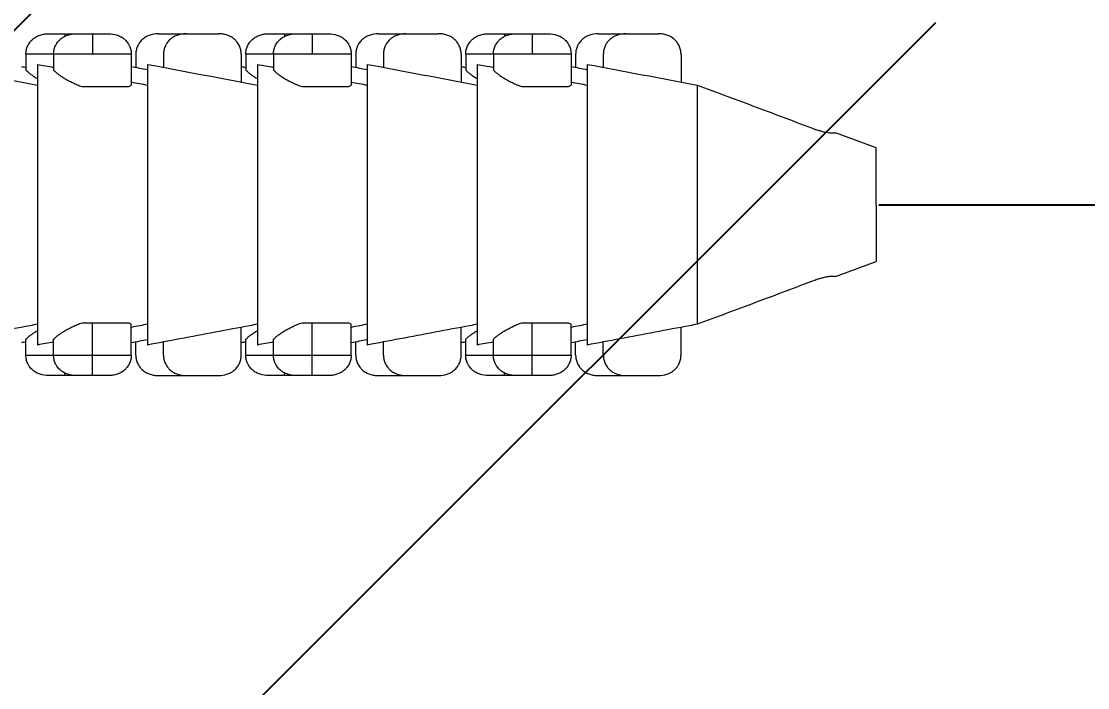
# Model space of a CAD drawing. Header units: millimetres. Extents: x 2433 to 4809, y -10272 to -6912.
# Drawn here: x 4425.11 to 4451.3, y -9240.59 to -9224.21 of the extents above; entities that cross this region are included whole.
import ezdxf

# ---------------------------------------------------------------- set-up
doc = ezdxf.new("R2010")
doc.units = ezdxf.units.MM
doc.layers.add('DIM', color=3, linetype='Continuous', lineweight=13)
doc.layers.add('hatch', color=2, linetype='Continuous')
doc.styles.add('ARIAL', font='arial.ttf')
doc.dimstyles.get("Standard").update_dxf_attribs({"dimtxt": 15, "dimasz": 15, "dimexe": 0.18, "dimexo": 0.0625, "dimgap": 4, "dimtad": 0, "dimtih": 1, "dimtoh": 1, "dimdec": 1, "dimdsep": 46, "dimtxsty": 'ARIAL', "dimcen": 0, "dimclrd": 3, "dimclre": 3, "dimclrt": 3, "dimadec": 0, "dimazin": 0, "dimtfac": 1, "dimtdec": 1, "dimtofl": 0, "dimtmove": 0, "dimatfit": 3, "dimfxl": 1, "dimtolj": 1, "dimtzin": 0, "dimarcsym": 0})

# ---------------------------------------------------------------- blocks, each defined once
blk = doc.blocks.new('*D52')
at = {"layer": 'Defpoints', "color": 0, "transparency": 16777216}
for p in [(4585.579, -9085.717), (4446.11, -9228.717), (4585.759, -9228.717)]:
    blk.add_point(p, dxfattribs=at)
at = {"layer": 'DIM', "color": 3, "lineweight": -2, "transparency": 16777216}
for p, q in [((4585.641, -9085.717), (4585.939, -9085.717)), ((4585.759, -9103.717), (4585.759, -9143.021)), ((4585.759, -9210.717), (4585.759, -9171.414)), ((4446.172, -9228.717), (4585.939, -9228.717))]:
    blk.add_line(p, q, dxfattribs=at)
at = {"layer": 'DIM', "color": 3, "transparency": 16777216}
for points in [[(4582.759, -9103.717), (4588.759, -9103.717), (4585.759, -9085.717)], [(4582.759, -9210.717), (4588.759, -9210.717), (4585.759, -9228.717)]]:
    blk.add_solid(points, dxfattribs=at)
at = {"layer": 'DIM', "color": 3, "transparency": 16777216, "insert": (4585.759, -9157.217), "char_height": 18, "attachment_point": 5, "style": 'ARIAL'}
blk.add_mtext('\\A1;143', dxfattribs=at)

msp = doc.modelspace()

# ---------------------------------------------------------------- hatches: boundary and pattern name
at = {"layer": 'hatch'}
h = msp.add_hatch(dxfattribs=at)
h.set_pattern_fill('ANSI31', color=256, scale=5)
h.set_pattern_definition([(45, (-10739.184, -4407.476), (-11.22532, 11.22532), [])])
h.paths.add_polyline_path([(4397.573, -9941.356), (4447.573, -9941.356), (4447.573, -7870.79), (4397.573, -7870.79)])

# ---------------------------------------------------------------- linework, layer by layer
at = {"linetype": 'Continuous', "lineweight": 18, "extrusion": (-1, -2.22045e-16, 0)}
for p, q in [((4425.78, -9224.517), (4426.18, -9224.517)), ((4426.18, -9224.517), (4426.465, -9224.517)), ((4426.46, -9224.517), (4426.86, -9224.517)), ((4426.86, -9224.517), (4427.26, -9224.517)), ((4428.48, -9224.517), (4429.16, -9224.517)), ((4429.16, -9224.517), (4429.96, -9224.517)), ((4431.18, -9224.517), (4431.58, -9224.517)), ((4431.58, -9224.517), (4431.865, -9224.517)), ((4431.86, -9224.517), (4432.26, -9224.517)), ((4432.26, -9224.517), (4432.66, -9224.517)), ((4433.88, -9224.517), (4434.56, -9224.517)), ((4434.56, -9224.517), (4435.36, -9224.517)), ((4436.58, -9224.517), (4436.98, -9224.517)), ((4436.98, -9224.517), (4437.265, -9224.517)), ((4437.26, -9224.517), (4437.66, -9224.517)), ((4437.66, -9224.517), (4438.06, -9224.517)), ((4439.28, -9224.517), (4439.96, -9224.517)), ((4439.96, -9224.517), (4440.76, -9224.517)), ((4425.226, -9225.017), (4425.226, -9225.411)), ((4425.906, -9225.017), (4425.906, -9225.411)), ((4427.814, -9225.017), (4427.814, -9225.778)), ((4427.926, -9225.017), (4427.926, -9225.343)), ((4428.606, -9225.017), (4428.606, -9225.343)), ((4430.514, -9225.017), (4430.514, -9225.703)), ((4430.626, -9225.017), (4430.626, -9225.411)), ((4431.306, -9225.017), (4431.306, -9225.411)), ((4433.214, -9225.017), (4433.214, -9225.778)), ((4433.326, -9225.017), (4433.326, -9225.343)), ((4434.006, -9225.017), (4434.006, -9225.343)), ((4435.914, -9225.017), (4435.914, -9225.703)), ((4436.026, -9225.017), (4436.026, -9225.411)), ((4436.706, -9225.017), (4436.706, -9225.411)), ((4438.614, -9225.017), (4438.614, -9225.778)), ((4438.726, -9225.017), (4438.726, -9225.343)), ((4439.406, -9225.017), (4439.406, -9225.343)), ((4441.314, -9225.017), (4441.314, -9225.703)), ((4425.51, -9225.269), (4425.51, -9228.717)), ((4428.21, -9225.269), (4428.21, -9228.717)), ((4430.91, -9225.269), (4430.91, -9228.717)), ((4433.61, -9225.269), (4433.61, -9228.717)), ((4436.31, -9225.269), (4436.31, -9228.717)), ((4439.01, -9225.269), (4439.01, -9228.717)), ((4426.608, -9225.817), (4427.752, -9225.817)), ((4432.008, -9225.817), (4433.152, -9225.817)), ((4437.408, -9225.817), (4438.552, -9225.817)), ((4441.71, -9225.778), (4441.71, -9228.717)), ((4445.11, -9226.956), (4445.11, -9226.953)), ((4446.11, -9227.317), (4445.11, -9226.953)), ((4446.11, -9228.717), (4446.11, -9227.317)), ((4425.51, -9228.717), (4425.51, -9232.165)), ((4428.21, -9228.717), (4428.21, -9232.165)), ((4430.91, -9228.717), (4430.91, -9232.165)), ((4433.61, -9228.717), (4433.61, -9232.165)), ((4436.31, -9228.717), (4436.31, -9232.165)), ((4439.01, -9228.717), (4439.01, -9232.165)), ((4441.71, -9228.717), (4441.71, -9231.656)), ((4446.11, -9228.717), (4446.11, -9230.117)), ((4445.11, -9230.481), (4446.11, -9230.117)), ((4445.11, -9230.478), (4445.11, -9230.481)), ((4426.608, -9231.617), (4426.86, -9231.617)), ((4426.86, -9231.617), (4427.752, -9231.617)), ((4427.814, -9232.417), (4427.814, -9231.656)), ((4432.008, -9231.617), (4432.26, -9231.617)), ((4432.26, -9231.617), (4433.152, -9231.617)), ((4433.214, -9232.417), (4433.214, -9231.656)), ((4437.408, -9231.617), (4437.66, -9231.617)), ((4437.66, -9231.617), (4438.552, -9231.617)), ((4438.614, -9232.417), (4438.614, -9231.656)), ((4430.514, -9232.417), (4430.514, -9231.731)), ((4435.914, -9232.417), (4435.914, -9231.731)), ((4441.314, -9232.417), (4441.314, -9231.731)), ((4425.226, -9232.417), (4425.226, -9232.023)), ((4425.906, -9232.417), (4425.906, -9232.023)), ((4427.926, -9232.417), (4427.926, -9232.091)), ((4428.606, -9232.417), (4428.606, -9232.091)), ((4430.626, -9232.417), (4430.626, -9232.023)), ((4431.306, -9232.417), (4431.306, -9232.023)), ((4433.326, -9232.417), (4433.326, -9232.091)), ((4434.006, -9232.417), (4434.006, -9232.091)), ((4436.026, -9232.417), (4436.026, -9232.023)), ((4436.706, -9232.417), (4436.706, -9232.023)), ((4438.726, -9232.417), (4438.726, -9232.091)), ((4439.406, -9232.417), (4439.406, -9232.091)), ((4426.18, -9232.917), (4425.78, -9232.917)), ((4426.46, -9232.917), (4426.18, -9232.917)), ((4426.86, -9232.917), (4426.46, -9232.917)), ((4427.26, -9232.917), (4426.86, -9232.917)), ((4428.48, -9232.917), (4429.16, -9232.917)), ((4429.16, -9232.917), (4429.96, -9232.917)), ((4431.58, -9232.917), (4431.18, -9232.917)), ((4431.864, -9232.917), (4431.58, -9232.917)), ((4432.26, -9232.917), (4431.86, -9232.917)), ((4432.66, -9232.917), (4432.26, -9232.917)), ((4433.88, -9232.917), (4434.56, -9232.917)), ((4434.56, -9232.917), (4435.36, -9232.917)), ((4436.98, -9232.917), (4436.58, -9232.917)), ((4437.26, -9232.917), (4436.98, -9232.917)), ((4437.66, -9232.917), (4437.26, -9232.917)), ((4438.06, -9232.917), (4437.66, -9232.917)), ((4439.28, -9232.917), (4439.96, -9232.917)), ((4439.96, -9232.917), (4440.76, -9232.917))]:
    msp.add_line(p, q, dxfattribs=at)
at = {"linetype": 'Continuous', "lineweight": 13, "extrusion": (-1, -2.22045e-16, 0)}
for p, q in [((4426.18, -9224.517), (4426.18, -9224.58)), ((4426.86, -9224.517), (4426.86, -9225.017)), ((4431.58, -9224.517), (4431.58, -9224.58)), ((4432.26, -9224.517), (4432.26, -9225.017)), ((4436.98, -9224.517), (4436.98, -9224.58)), ((4437.66, -9224.517), (4437.66, -9225.017)), ((4425.902, -9225.017), (4425.226, -9225.017)), ((4426.86, -9225.017), (4425.906, -9225.017)), ((4427.814, -9225.017), (4426.86, -9225.017)), ((4431.302, -9225.017), (4430.626, -9225.017)), ((4432.26, -9225.017), (4431.306, -9225.017)), ((4433.214, -9225.017), (4432.26, -9225.017)), ((4436.702, -9225.017), (4436.026, -9225.017)), ((4437.66, -9225.017), (4436.706, -9225.017)), ((4438.614, -9225.017), (4437.66, -9225.017)), ((4426.86, -9232.417), (4426.86, -9231.617)), ((4432.26, -9232.417), (4432.26, -9231.617)), ((4437.66, -9232.417), (4437.66, -9231.617)), ((4425.226, -9232.417), (4425.901, -9232.417)), ((4425.906, -9232.417), (4426.86, -9232.417)), ((4426.86, -9232.417), (4427.814, -9232.417)), ((4426.86, -9232.917), (4426.86, -9232.417)), ((4430.626, -9232.417), (4431.301, -9232.417)), ((4431.306, -9232.417), (4432.26, -9232.417)), ((4432.26, -9232.417), (4433.214, -9232.417)), ((4432.26, -9232.917), (4432.26, -9232.417)), ((4436.026, -9232.417), (4436.701, -9232.417)), ((4436.706, -9232.417), (4437.66, -9232.417)), ((4437.66, -9232.917), (4437.66, -9232.417)), ((4437.66, -9232.417), (4438.614, -9232.417)), ((4426.18, -9232.917), (4426.18, -9232.853)), ((4431.58, -9232.917), (4431.58, -9232.853)), ((4436.98, -9232.917), (4436.98, -9232.853))]:
    msp.add_line(p, q, dxfattribs=at)
at = {"linetype": 'Continuous', "lineweight": 18}
for points, knots in [([(4425.226, -9225.017), (4425.226, -9224.982), (4425.23, -9224.948), (4425.241, -9224.897), (4425.246, -9224.88), (4425.257, -9224.847), (4425.264, -9224.831), (4425.286, -9224.784), (4425.303, -9224.754), (4425.33, -9224.72), (4425.335, -9224.713), (4425.346, -9224.699), (4425.364, -9224.68), (4425.395, -9224.65), (4425.422, -9224.629), (4425.451, -9224.609), (4425.465, -9224.599), (4425.511, -9224.574), (4425.542, -9224.56), (4425.592, -9224.543), (4425.609, -9224.539), (4425.643, -9224.53), (4425.66, -9224.527), (4425.711, -9224.519), (4425.745, -9224.517), (4425.78, -9224.517)], [0, 0, 0, 0, 0.125, 0.125, 0.1875, 0.1875, 0.25, 0.25, 0.375, 0.375, 0.40625, 0.40625, 0.4375, 0.5, 0.5625, 0.5625, 0.625, 0.625, 0.75, 0.75, 0.8125, 0.8125, 0.875, 0.875, 1, 1, 1, 1]), ([(4425.906, -9225.017), (4425.906, -9224.982), (4425.91, -9224.948), (4425.921, -9224.897), (4425.926, -9224.88), (4425.937, -9224.847), (4425.943, -9224.831), (4425.965, -9224.784), (4425.983, -9224.754), (4426.009, -9224.72), (4426.015, -9224.713), (4426.026, -9224.699), (4426.043, -9224.68), (4426.074, -9224.65), (4426.102, -9224.629), (4426.13, -9224.609), (4426.145, -9224.599), (4426.19, -9224.574), (4426.222, -9224.56), (4426.271, -9224.543), (4426.288, -9224.539), (4426.322, -9224.53), (4426.339, -9224.527), (4426.39, -9224.519), (4426.425, -9224.517), (4426.46, -9224.517)], [0, 0, 0, 0, 0.125, 0.125, 0.1875, 0.1875, 0.25, 0.25, 0.375, 0.375, 0.40625, 0.40625, 0.4375, 0.5, 0.5625, 0.5625, 0.625, 0.625, 0.75, 0.75, 0.8125, 0.8125, 0.875, 0.875, 1, 1, 1, 1]), ([(4427.26, -9224.517), (4427.33, -9224.517), (4427.398, -9224.526), (4427.48, -9224.554), (4427.497, -9224.56), (4427.528, -9224.574), (4427.559, -9224.59), (4427.589, -9224.608), (4427.61, -9224.623), (4427.617, -9224.628), (4427.631, -9224.639), (4427.637, -9224.644), (4427.671, -9224.673), (4427.694, -9224.698), (4427.726, -9224.739), (4427.735, -9224.754), (4427.749, -9224.776), (4427.753, -9224.784), (4427.761, -9224.799), (4427.765, -9224.807), (4427.784, -9224.846), (4427.795, -9224.879), (4427.806, -9224.93), (4427.809, -9224.947), (4427.813, -9224.982), (4427.814, -9225), (4427.814, -9225.017)], [0, 0, 0, 0, 0.25, 0.25, 0.3125, 0.3125, 0.375, 0.4375, 0.4375, 0.46875, 0.46875, 0.5, 0.5, 0.625, 0.625, 0.6875, 0.6875, 0.71875, 0.71875, 0.75, 0.75, 0.875, 0.875, 0.9375, 0.9375, 1, 1, 1, 1]), ([(4428.48, -9224.517), (4428.411, -9224.517), (4428.342, -9224.526), (4428.26, -9224.554), (4428.244, -9224.56), (4428.212, -9224.574), (4428.181, -9224.59), (4428.152, -9224.608), (4428.13, -9224.623), (4428.123, -9224.628), (4428.11, -9224.639), (4428.103, -9224.644), (4428.07, -9224.673), (4428.046, -9224.698), (4428.015, -9224.739), (4428.005, -9224.754), (4427.991, -9224.776), (4427.987, -9224.784), (4427.979, -9224.799), (4427.975, -9224.807), (4427.957, -9224.846), (4427.946, -9224.879), (4427.934, -9224.93), (4427.931, -9224.947), (4427.927, -9224.982), (4427.926, -9225), (4427.926, -9225.017)], [0, 0, 0, 0, 0.25, 0.25, 0.3125, 0.3125, 0.375, 0.4375, 0.4375, 0.46875, 0.46875, 0.5, 0.5, 0.625, 0.625, 0.6875, 0.6875, 0.71875, 0.71875, 0.75, 0.75, 0.875, 0.875, 0.9375, 0.9375, 1, 1, 1, 1]), ([(4429.16, -9224.517), (4429.09, -9224.517), (4429.022, -9224.526), (4428.939, -9224.554), (4428.923, -9224.56), (4428.891, -9224.574), (4428.86, -9224.59), (4428.831, -9224.608), (4428.81, -9224.623), (4428.803, -9224.628), (4428.789, -9224.639), (4428.782, -9224.644), (4428.749, -9224.673), (4428.725, -9224.698), (4428.694, -9224.739), (4428.684, -9224.754), (4428.671, -9224.776), (4428.667, -9224.784), (4428.658, -9224.799), (4428.654, -9224.807), (4428.636, -9224.846), (4428.625, -9224.879), (4428.614, -9224.93), (4428.611, -9224.947), (4428.607, -9224.982), (4428.606, -9225), (4428.606, -9225.017)], [0, 0, 0, 0, 0.25, 0.25, 0.3125, 0.3125, 0.375, 0.4375, 0.4375, 0.46875, 0.46875, 0.5, 0.5, 0.625, 0.625, 0.6875, 0.6875, 0.71875, 0.71875, 0.75, 0.75, 0.875, 0.875, 0.9375, 0.9375, 1, 1, 1, 1]), ([(4430.514, -9225.017), (4430.514, -9224.982), (4430.51, -9224.948), (4430.499, -9224.897), (4430.494, -9224.88), (4430.483, -9224.847), (4430.476, -9224.831), (4430.455, -9224.784), (4430.437, -9224.754), (4430.41, -9224.72), (4430.405, -9224.713), (4430.394, -9224.699), (4430.376, -9224.68), (4430.345, -9224.65), (4430.318, -9224.629), (4430.29, -9224.609), (4430.275, -9224.599), (4430.229, -9224.574), (4430.198, -9224.56), (4430.148, -9224.543), (4430.132, -9224.539), (4430.098, -9224.53), (4430.081, -9224.527), (4430.029, -9224.519), (4429.995, -9224.517), (4429.96, -9224.517)], [0, 0, 0, 0, 0.125, 0.125, 0.1875, 0.1875, 0.25, 0.25, 0.375, 0.375, 0.40625, 0.40625, 0.4375, 0.5, 0.5625, 0.5625, 0.625, 0.625, 0.75, 0.75, 0.8125, 0.8125, 0.875, 0.875, 1, 1, 1, 1]), ([(4430.626, -9225.017), (4430.626, -9224.982), (4430.63, -9224.948), (4430.641, -9224.897), (4430.646, -9224.88), (4430.657, -9224.847), (4430.664, -9224.831), (4430.686, -9224.784), (4430.703, -9224.754), (4430.73, -9224.72), (4430.735, -9224.713), (4430.746, -9224.699), (4430.764, -9224.68), (4430.795, -9224.65), (4430.822, -9224.629), (4430.851, -9224.609), (4430.865, -9224.599), (4430.911, -9224.574), (4430.942, -9224.56), (4430.992, -9224.543), (4431.009, -9224.539), (4431.043, -9224.53), (4431.06, -9224.527), (4431.111, -9224.519), (4431.145, -9224.517), (4431.18, -9224.517)], [0, 0, 0, 0, 0.125, 0.125, 0.1875, 0.1875, 0.25, 0.25, 0.375, 0.375, 0.40625, 0.40625, 0.4375, 0.5, 0.5625, 0.5625, 0.625, 0.625, 0.75, 0.75, 0.8125, 0.8125, 0.875, 0.875, 1, 1, 1, 1]), ([(4431.306, -9225.017), (4431.306, -9224.982), (4431.31, -9224.948), (4431.321, -9224.897), (4431.326, -9224.88), (4431.337, -9224.847), (4431.343, -9224.831), (4431.365, -9224.784), (4431.383, -9224.754), (4431.409, -9224.72), (4431.415, -9224.713), (4431.426, -9224.699), (4431.443, -9224.68), (4431.474, -9224.65), (4431.502, -9224.629), (4431.53, -9224.609), (4431.545, -9224.599), (4431.59, -9224.574), (4431.622, -9224.56), (4431.671, -9224.543), (4431.688, -9224.539), (4431.722, -9224.53), (4431.739, -9224.527), (4431.79, -9224.519), (4431.825, -9224.517), (4431.86, -9224.517)], [0, 0, 0, 0, 0.125, 0.125, 0.1875, 0.1875, 0.25, 0.25, 0.375, 0.375, 0.40625, 0.40625, 0.4375, 0.5, 0.5625, 0.5625, 0.625, 0.625, 0.75, 0.75, 0.8125, 0.8125, 0.875, 0.875, 1, 1, 1, 1]), ([(4432.66, -9224.517), (4432.73, -9224.517), (4432.798, -9224.526), (4432.88, -9224.554), (4432.897, -9224.56), (4432.928, -9224.574), (4432.959, -9224.59), (4432.989, -9224.608), (4433.01, -9224.623), (4433.017, -9224.628), (4433.031, -9224.639), (4433.037, -9224.644), (4433.071, -9224.673), (4433.094, -9224.698), (4433.126, -9224.739), (4433.135, -9224.754), (4433.149, -9224.776), (4433.153, -9224.784), (4433.161, -9224.799), (4433.165, -9224.807), (4433.184, -9224.846), (4433.195, -9224.879), (4433.206, -9224.93), (4433.209, -9224.947), (4433.213, -9224.982), (4433.214, -9225), (4433.214, -9225.017)], [0, 0, 0, 0, 0.25, 0.25, 0.3125, 0.3125, 0.375, 0.4375, 0.4375, 0.46875, 0.46875, 0.5, 0.5, 0.625, 0.625, 0.6875, 0.6875, 0.71875, 0.71875, 0.75, 0.75, 0.875, 0.875, 0.9375, 0.9375, 1, 1, 1, 1]), ([(4433.88, -9224.517), (4433.811, -9224.517), (4433.742, -9224.526), (4433.66, -9224.554), (4433.644, -9224.56), (4433.612, -9224.574), (4433.581, -9224.59), (4433.552, -9224.608), (4433.53, -9224.623), (4433.523, -9224.628), (4433.51, -9224.639), (4433.503, -9224.644), (4433.47, -9224.673), (4433.446, -9224.698), (4433.415, -9224.739), (4433.405, -9224.754), (4433.391, -9224.776), (4433.387, -9224.784), (4433.379, -9224.799), (4433.375, -9224.807), (4433.357, -9224.846), (4433.346, -9224.879), (4433.334, -9224.93), (4433.331, -9224.947), (4433.327, -9224.982), (4433.326, -9225), (4433.326, -9225.017)], [0, 0, 0, 0, 0.25, 0.25, 0.3125, 0.3125, 0.375, 0.4375, 0.4375, 0.46875, 0.46875, 0.5, 0.5, 0.625, 0.625, 0.6875, 0.6875, 0.71875, 0.71875, 0.75, 0.75, 0.875, 0.875, 0.9375, 0.9375, 1, 1, 1, 1]), ([(4434.56, -9224.517), (4434.49, -9224.517), (4434.422, -9224.526), (4434.339, -9224.554), (4434.323, -9224.56), (4434.291, -9224.574), (4434.26, -9224.59), (4434.231, -9224.608), (4434.21, -9224.623), (4434.203, -9224.628), (4434.189, -9224.639), (4434.182, -9224.644), (4434.149, -9224.673), (4434.125, -9224.698), (4434.094, -9224.739), (4434.084, -9224.754), (4434.071, -9224.776), (4434.067, -9224.784), (4434.058, -9224.799), (4434.054, -9224.807), (4434.036, -9224.846), (4434.025, -9224.879), (4434.014, -9224.93), (4434.011, -9224.947), (4434.007, -9224.982), (4434.006, -9225), (4434.006, -9225.017)], [0, 0, 0, 0, 0.25, 0.25, 0.3125, 0.3125, 0.375, 0.4375, 0.4375, 0.46875, 0.46875, 0.5, 0.5, 0.625, 0.625, 0.6875, 0.6875, 0.71875, 0.71875, 0.75, 0.75, 0.875, 0.875, 0.9375, 0.9375, 1, 1, 1, 1]), ([(4435.914, -9225.017), (4435.914, -9224.982), (4435.91, -9224.948), (4435.899, -9224.897), (4435.894, -9224.88), (4435.883, -9224.847), (4435.876, -9224.831), (4435.855, -9224.784), (4435.837, -9224.754), (4435.81, -9224.72), (4435.805, -9224.713), (4435.794, -9224.699), (4435.776, -9224.68), (4435.745, -9224.65), (4435.718, -9224.629), (4435.69, -9224.609), (4435.675, -9224.599), (4435.629, -9224.574), (4435.598, -9224.56), (4435.548, -9224.543), (4435.532, -9224.539), (4435.498, -9224.53), (4435.481, -9224.527), (4435.429, -9224.519), (4435.395, -9224.517), (4435.36, -9224.517)], [0, 0, 0, 0, 0.125, 0.125, 0.1875, 0.1875, 0.25, 0.25, 0.375, 0.375, 0.40625, 0.40625, 0.4375, 0.5, 0.5625, 0.5625, 0.625, 0.625, 0.75, 0.75, 0.8125, 0.8125, 0.875, 0.875, 1, 1, 1, 1]), ([(4436.026, -9225.017), (4436.026, -9224.982), (4436.03, -9224.948), (4436.041, -9224.897), (4436.046, -9224.88), (4436.057, -9224.847), (4436.064, -9224.831), (4436.086, -9224.784), (4436.103, -9224.754), (4436.13, -9224.72), (4436.135, -9224.713), (4436.146, -9224.699), (4436.164, -9224.68), (4436.195, -9224.65), (4436.222, -9224.629), (4436.251, -9224.609), (4436.265, -9224.599), (4436.311, -9224.574), (4436.342, -9224.56), (4436.392, -9224.543), (4436.409, -9224.539), (4436.443, -9224.53), (4436.46, -9224.527), (4436.511, -9224.519), (4436.545, -9224.517), (4436.58, -9224.517)], [0, 0, 0, 0, 0.125, 0.125, 0.1875, 0.1875, 0.25, 0.25, 0.375, 0.375, 0.40625, 0.40625, 0.4375, 0.5, 0.5625, 0.5625, 0.625, 0.625, 0.75, 0.75, 0.8125, 0.8125, 0.875, 0.875, 1, 1, 1, 1]), ([(4436.706, -9225.017), (4436.706, -9224.982), (4436.71, -9224.948), (4436.721, -9224.897), (4436.726, -9224.88), (4436.737, -9224.847), (4436.743, -9224.831), (4436.765, -9224.784), (4436.783, -9224.754), (4436.809, -9224.72), (4436.815, -9224.713), (4436.826, -9224.699), (4436.843, -9224.68), (4436.874, -9224.65), (4436.902, -9224.629), (4436.93, -9224.609), (4436.945, -9224.599), (4436.99, -9224.574), (4437.022, -9224.56), (4437.071, -9224.543), (4437.088, -9224.539), (4437.122, -9224.53), (4437.139, -9224.527), (4437.19, -9224.519), (4437.225, -9224.517), (4437.26, -9224.517)], [0, 0, 0, 0, 0.125, 0.125, 0.1875, 0.1875, 0.25, 0.25, 0.375, 0.375, 0.40625, 0.40625, 0.4375, 0.5, 0.5625, 0.5625, 0.625, 0.625, 0.75, 0.75, 0.8125, 0.8125, 0.875, 0.875, 1, 1, 1, 1]), ([(4438.06, -9224.517), (4438.13, -9224.517), (4438.198, -9224.526), (4438.28, -9224.554), (4438.297, -9224.56), (4438.328, -9224.574), (4438.359, -9224.59), (4438.389, -9224.608), (4438.41, -9224.623), (4438.417, -9224.628), (4438.431, -9224.639), (4438.437, -9224.644), (4438.471, -9224.673), (4438.494, -9224.698), (4438.526, -9224.739), (4438.535, -9224.754), (4438.549, -9224.776), (4438.553, -9224.784), (4438.561, -9224.799), (4438.565, -9224.807), (4438.584, -9224.846), (4438.595, -9224.879), (4438.606, -9224.93), (4438.609, -9224.947), (4438.613, -9224.982), (4438.614, -9225), (4438.614, -9225.017)], [0, 0, 0, 0, 0.25, 0.25, 0.3125, 0.3125, 0.375, 0.4375, 0.4375, 0.46875, 0.46875, 0.5, 0.5, 0.625, 0.625, 0.6875, 0.6875, 0.71875, 0.71875, 0.75, 0.75, 0.875, 0.875, 0.9375, 0.9375, 1, 1, 1, 1]), ([(4439.28, -9224.517), (4439.211, -9224.517), (4439.142, -9224.526), (4439.06, -9224.554), (4439.044, -9224.56), (4439.012, -9224.574), (4438.981, -9224.59), (4438.952, -9224.608), (4438.93, -9224.623), (4438.923, -9224.628), (4438.91, -9224.639), (4438.903, -9224.644), (4438.87, -9224.673), (4438.846, -9224.698), (4438.815, -9224.739), (4438.805, -9224.754), (4438.791, -9224.776), (4438.787, -9224.784), (4438.779, -9224.799), (4438.775, -9224.807), (4438.757, -9224.846), (4438.746, -9224.879), (4438.734, -9224.93), (4438.731, -9224.947), (4438.727, -9224.982), (4438.726, -9225), (4438.726, -9225.017)], [0, 0, 0, 0, 0.25, 0.25, 0.3125, 0.3125, 0.375, 0.4375, 0.4375, 0.46875, 0.46875, 0.5, 0.5, 0.625, 0.625, 0.6875, 0.6875, 0.71875, 0.71875, 0.75, 0.75, 0.875, 0.875, 0.9375, 0.9375, 1, 1, 1, 1]), ([(4439.96, -9224.517), (4439.89, -9224.517), (4439.822, -9224.526), (4439.739, -9224.554), (4439.723, -9224.56), (4439.691, -9224.574), (4439.66, -9224.59), (4439.631, -9224.608), (4439.61, -9224.623), (4439.603, -9224.628), (4439.589, -9224.639), (4439.582, -9224.644), (4439.549, -9224.673), (4439.525, -9224.698), (4439.494, -9224.739), (4439.484, -9224.754), (4439.471, -9224.776), (4439.467, -9224.784), (4439.458, -9224.799), (4439.454, -9224.807), (4439.436, -9224.846), (4439.425, -9224.879), (4439.414, -9224.93), (4439.411, -9224.947), (4439.407, -9224.982), (4439.406, -9225), (4439.406, -9225.017)], [0, 0, 0, 0, 0.25, 0.25, 0.3125, 0.3125, 0.375, 0.4375, 0.4375, 0.46875, 0.46875, 0.5, 0.5, 0.625, 0.625, 0.6875, 0.6875, 0.71875, 0.71875, 0.75, 0.75, 0.875, 0.875, 0.9375, 0.9375, 1, 1, 1, 1]), ([(4441.314, -9225.017), (4441.314, -9224.982), (4441.31, -9224.948), (4441.299, -9224.897), (4441.294, -9224.88), (4441.283, -9224.847), (4441.276, -9224.831), (4441.255, -9224.784), (4441.237, -9224.754), (4441.21, -9224.72), (4441.205, -9224.713), (4441.194, -9224.699), (4441.176, -9224.68), (4441.145, -9224.65), (4441.118, -9224.629), (4441.09, -9224.609), (4441.075, -9224.599), (4441.029, -9224.574), (4440.998, -9224.56), (4440.948, -9224.543), (4440.932, -9224.539), (4440.898, -9224.53), (4440.881, -9224.527), (4440.829, -9224.519), (4440.795, -9224.517), (4440.76, -9224.517)], [0, 0, 0, 0, 0.125, 0.125, 0.1875, 0.1875, 0.25, 0.25, 0.375, 0.375, 0.40625, 0.40625, 0.4375, 0.5, 0.5625, 0.5625, 0.625, 0.625, 0.75, 0.75, 0.8125, 0.8125, 0.875, 0.875, 1, 1, 1, 1]), ([(4425.226, -9225.411), (4425.24, -9225.425), (4425.255, -9225.439), (4425.291, -9225.47), (4425.311, -9225.487), (4425.344, -9225.512), (4425.356, -9225.521), (4425.381, -9225.538), (4425.394, -9225.547), (4425.434, -9225.574), (4425.462, -9225.592), (4425.495, -9225.612), (4425.497, -9225.614), (4425.5, -9225.615)], [0, 0, 0, 0, 0.244671, 0.244671, 0.489341, 0.489341, 0.611677, 0.611677, 0.734012, 0.734012, 0.978683, 0.978683, 1, 1, 1, 1]), ([(4425.906, -9225.411), (4425.919, -9225.425), (4425.935, -9225.439), (4425.97, -9225.47), (4425.99, -9225.487), (4426.024, -9225.512), (4426.036, -9225.521), (4426.06, -9225.538), (4426.073, -9225.547), (4426.113, -9225.574), (4426.141, -9225.592), (4426.201, -9225.629), (4426.233, -9225.647), (4426.283, -9225.674), (4426.301, -9225.683), (4426.336, -9225.701), (4426.354, -9225.71), (4426.409, -9225.737), (4426.447, -9225.754), (4426.525, -9225.787), (4426.566, -9225.802), (4426.608, -9225.817)], [0, 0, 0, 0, 0.125, 0.125, 0.25, 0.25, 0.3125, 0.3125, 0.375, 0.375, 0.5, 0.5, 0.625, 0.625, 0.6875, 0.6875, 0.75, 0.75, 0.875, 0.875, 1, 1, 1, 1]), ([(4430.626, -9225.411), (4430.64, -9225.425), (4430.655, -9225.439), (4430.691, -9225.47), (4430.711, -9225.487), (4430.744, -9225.512), (4430.756, -9225.521), (4430.781, -9225.538), (4430.794, -9225.547), (4430.834, -9225.574), (4430.862, -9225.592), (4430.895, -9225.612), (4430.897, -9225.614), (4430.9, -9225.615)], [0, 0, 0, 0, 0.244671, 0.244671, 0.489341, 0.489341, 0.611677, 0.611677, 0.734012, 0.734012, 0.978683, 0.978683, 1, 1, 1, 1]), ([(4431.306, -9225.411), (4431.319, -9225.425), (4431.335, -9225.439), (4431.37, -9225.47), (4431.39, -9225.487), (4431.424, -9225.512), (4431.436, -9225.521), (4431.46, -9225.538), (4431.473, -9225.547), (4431.513, -9225.574), (4431.541, -9225.592), (4431.601, -9225.629), (4431.633, -9225.647), (4431.683, -9225.674), (4431.701, -9225.683), (4431.736, -9225.701), (4431.754, -9225.71), (4431.809, -9225.737), (4431.847, -9225.754), (4431.925, -9225.787), (4431.966, -9225.802), (4432.008, -9225.817)], [0, 0, 0, 0, 0.125, 0.125, 0.25, 0.25, 0.3125, 0.3125, 0.375, 0.375, 0.5, 0.5, 0.625, 0.625, 0.6875, 0.6875, 0.75, 0.75, 0.875, 0.875, 1, 1, 1, 1]), ([(4436.026, -9225.411), (4436.04, -9225.425), (4436.055, -9225.439), (4436.091, -9225.47), (4436.111, -9225.487), (4436.144, -9225.512), (4436.156, -9225.521), (4436.181, -9225.538), (4436.194, -9225.547), (4436.234, -9225.574), (4436.262, -9225.592), (4436.295, -9225.612), (4436.297, -9225.614), (4436.3, -9225.615)], [0, 0, 0, 0, 0.244671, 0.244671, 0.489341, 0.489341, 0.611677, 0.611677, 0.734012, 0.734012, 0.978683, 0.978683, 1, 1, 1, 1]), ([(4436.706, -9225.411), (4436.719, -9225.425), (4436.735, -9225.439), (4436.77, -9225.47), (4436.79, -9225.487), (4436.824, -9225.512), (4436.836, -9225.521), (4436.86, -9225.538), (4436.873, -9225.547), (4436.913, -9225.574), (4436.941, -9225.592), (4437.001, -9225.629), (4437.033, -9225.647), (4437.083, -9225.674), (4437.101, -9225.683), (4437.136, -9225.701), (4437.154, -9225.71), (4437.209, -9225.737), (4437.247, -9225.754), (4437.325, -9225.787), (4437.366, -9225.802), (4437.408, -9225.817)], [0, 0, 0, 0, 0.125, 0.125, 0.25, 0.25, 0.3125, 0.3125, 0.375, 0.375, 0.5, 0.5, 0.625, 0.625, 0.6875, 0.6875, 0.75, 0.75, 0.875, 0.875, 1, 1, 1, 1]), ([(4441.71, -9225.778), (4442.194, -9225.957), (4442.678, -9226.138), (4443.645, -9226.5), (4444.128, -9226.682), (4444.61, -9226.866)], [0, 0, 0, 0, 0.5, 0.5, 1, 1, 1, 1]), ([(4445.11, -9226.956), (4445.11, -9226.958), (4445.106, -9226.96), (4445.097, -9226.962), (4445.093, -9226.962), (4445.083, -9226.963), (4445.077, -9226.963), (4445.058, -9226.964), (4445.042, -9226.964), (4445.019, -9226.963), (4445.014, -9226.962), (4445.004, -9226.962), (4444.998, -9226.961), (4444.982, -9226.96), (4444.971, -9226.959), (4444.936, -9226.954), (4444.91, -9226.95), (4444.855, -9226.94), (4444.826, -9226.934), (4444.781, -9226.922), (4444.766, -9226.918), (4444.735, -9226.909), (4444.719, -9226.904), (4444.672, -9226.889), (4444.641, -9226.878), (4444.61, -9226.866)], [0, 0, 0, 0, 0.125, 0.125, 0.1875, 0.1875, 0.25, 0.25, 0.375, 0.375, 0.40625, 0.40625, 0.4375, 0.4375, 0.5, 0.5, 0.625, 0.625, 0.75, 0.75, 0.8125, 0.8125, 0.875, 0.875, 1, 1, 1, 1]), ([(4444.61, -9230.568), (4444.128, -9230.752), (4443.645, -9230.934), (4442.678, -9231.297), (4442.194, -9231.477), (4441.71, -9231.656)], [0, 0, 0, 0, 0.5, 0.5, 1, 1, 1, 1]), ([(4444.61, -9230.568), (4444.641, -9230.556), (4444.672, -9230.545), (4444.719, -9230.53), (4444.734, -9230.525), (4444.765, -9230.516), (4444.78, -9230.512), (4444.826, -9230.501), (4444.854, -9230.494), (4444.895, -9230.486), (4444.909, -9230.484), (4444.935, -9230.48), (4444.947, -9230.478), (4444.983, -9230.474), (4445.004, -9230.472), (4445.028, -9230.471), (4445.032, -9230.471), (4445.041, -9230.471), (4445.053, -9230.47), (4445.071, -9230.47), (4445.083, -9230.471), (4445.092, -9230.472), (4445.097, -9230.472), (4445.106, -9230.474), (4445.11, -9230.476), (4445.11, -9230.478)], [0, 0, 0, 0, 0.125, 0.125, 0.1875, 0.1875, 0.25, 0.25, 0.375, 0.375, 0.4375, 0.4375, 0.5, 0.5, 0.625, 0.625, 0.65625, 0.65625, 0.6875, 0.75, 0.8125, 0.8125, 0.875, 0.875, 1, 1, 1, 1]), ([(4425.51, -9231.656), (4425.449, -9231.668), (4425.388, -9231.679), (4424.756, -9231.799), (4424.184, -9231.907), (4423.345, -9232.065), (4423.077, -9232.115), (4422.81, -9232.165)], [0, 0, 0, 0, 0.067447, 0.067447, 0.702741, 0.702741, 1, 1, 1, 1]), ([(4425.906, -9232.023), (4425.919, -9232.01), (4425.935, -9231.995), (4425.97, -9231.964), (4425.99, -9231.947), (4426.024, -9231.922), (4426.036, -9231.913), (4426.06, -9231.896), (4426.073, -9231.887), (4426.113, -9231.86), (4426.141, -9231.842), (4426.201, -9231.805), (4426.233, -9231.787), (4426.283, -9231.76), (4426.301, -9231.751), (4426.336, -9231.733), (4426.354, -9231.724), (4426.409, -9231.697), (4426.447, -9231.68), (4426.525, -9231.648), (4426.566, -9231.632), (4426.608, -9231.617)], [0, 0, 0, 0, 0.125, 0.125, 0.25, 0.25, 0.3125, 0.3125, 0.375, 0.375, 0.5, 0.5, 0.625, 0.625, 0.6875, 0.6875, 0.75, 0.75, 0.875, 0.875, 1, 1, 1, 1]), ([(4428.21, -9231.656), (4428.149, -9231.668), (4428.088, -9231.679), (4427.956, -9231.704), (4427.885, -9231.718), (4427.814, -9231.731)], [0, 0, 0, 0, 0.459752, 0.459752, 1, 1, 1, 1]), ([(4430.91, -9231.656), (4430.849, -9231.668), (4430.788, -9231.679), (4430.156, -9231.799), (4429.584, -9231.907), (4428.745, -9232.065), (4428.477, -9232.115), (4428.21, -9232.165)], [0, 0, 0, 0, 0.067447, 0.067447, 0.702741, 0.702741, 1, 1, 1, 1]), ([(4431.306, -9232.023), (4431.319, -9232.01), (4431.335, -9231.995), (4431.37, -9231.964), (4431.39, -9231.947), (4431.424, -9231.922), (4431.436, -9231.913), (4431.46, -9231.896), (4431.473, -9231.887), (4431.513, -9231.86), (4431.541, -9231.842), (4431.601, -9231.805), (4431.633, -9231.787), (4431.683, -9231.76), (4431.701, -9231.751), (4431.736, -9231.733), (4431.754, -9231.724), (4431.809, -9231.697), (4431.847, -9231.68), (4431.925, -9231.648), (4431.966, -9231.632), (4432.008, -9231.617)], [0, 0, 0, 0, 0.125, 0.125, 0.25, 0.25, 0.3125, 0.3125, 0.375, 0.375, 0.5, 0.5, 0.625, 0.625, 0.6875, 0.6875, 0.75, 0.75, 0.875, 0.875, 1, 1, 1, 1]), ([(4433.61, -9231.656), (4433.549, -9231.668), (4433.488, -9231.679), (4433.356, -9231.704), (4433.285, -9231.718), (4433.214, -9231.731)], [0, 0, 0, 0, 0.459752, 0.459752, 1, 1, 1, 1]), ([(4436.31, -9231.656), (4436.249, -9231.668), (4436.188, -9231.679), (4435.556, -9231.799), (4434.984, -9231.907), (4434.145, -9232.065), (4433.877, -9232.115), (4433.61, -9232.165)], [0, 0, 0, 0, 0.067447, 0.067447, 0.702741, 0.702741, 1, 1, 1, 1]), ([(4436.706, -9232.023), (4436.719, -9232.01), (4436.735, -9231.995), (4436.77, -9231.964), (4436.79, -9231.947), (4436.824, -9231.922), (4436.836, -9231.913), (4436.86, -9231.896), (4436.873, -9231.887), (4436.913, -9231.86), (4436.941, -9231.842), (4437.001, -9231.805), (4437.033, -9231.787), (4437.083, -9231.76), (4437.101, -9231.751), (4437.136, -9231.733), (4437.154, -9231.724), (4437.209, -9231.697), (4437.247, -9231.68), (4437.325, -9231.648), (4437.366, -9231.632), (4437.408, -9231.617)], [0, 0, 0, 0, 0.125, 0.125, 0.25, 0.25, 0.3125, 0.3125, 0.375, 0.375, 0.5, 0.5, 0.625, 0.625, 0.6875, 0.6875, 0.75, 0.75, 0.875, 0.875, 1, 1, 1, 1]), ([(4439.01, -9231.656), (4438.949, -9231.668), (4438.888, -9231.679), (4438.756, -9231.704), (4438.685, -9231.718), (4438.614, -9231.731)], [0, 0, 0, 0, 0.459752, 0.459752, 1, 1, 1, 1]), ([(4441.71, -9231.656), (4441.649, -9231.668), (4441.588, -9231.679), (4440.956, -9231.799), (4440.384, -9231.907), (4439.545, -9232.065), (4439.277, -9232.115), (4439.01, -9232.165)], [0, 0, 0, 0, 0.067447, 0.067447, 0.702741, 0.702741, 1, 1, 1, 1]), ([(4425.226, -9232.023), (4425.24, -9232.01), (4425.255, -9231.995), (4425.291, -9231.964), (4425.311, -9231.947), (4425.344, -9231.922), (4425.356, -9231.913), (4425.381, -9231.896), (4425.394, -9231.887), (4425.434, -9231.86), (4425.462, -9231.842), (4425.495, -9231.822), (4425.497, -9231.821), (4425.5, -9231.819)], [0, 0, 0, 0, 0.244671, 0.244671, 0.489341, 0.489341, 0.611677, 0.611677, 0.734012, 0.734012, 0.978683, 0.978683, 1, 1, 1, 1]), ([(4430.626, -9232.023), (4430.64, -9232.01), (4430.655, -9231.995), (4430.691, -9231.964), (4430.711, -9231.947), (4430.744, -9231.922), (4430.756, -9231.913), (4430.781, -9231.896), (4430.794, -9231.887), (4430.834, -9231.86), (4430.862, -9231.842), (4430.895, -9231.822), (4430.897, -9231.821), (4430.9, -9231.819)], [0, 0, 0, 0, 0.244671, 0.244671, 0.489341, 0.489341, 0.611677, 0.611677, 0.734012, 0.734012, 0.978683, 0.978683, 1, 1, 1, 1]), ([(4436.026, -9232.023), (4436.04, -9232.01), (4436.055, -9231.995), (4436.091, -9231.964), (4436.111, -9231.947), (4436.144, -9231.922), (4436.156, -9231.913), (4436.181, -9231.896), (4436.194, -9231.887), (4436.234, -9231.86), (4436.262, -9231.842), (4436.295, -9231.822), (4436.297, -9231.821), (4436.3, -9231.819)], [0, 0, 0, 0, 0.244671, 0.244671, 0.489341, 0.489341, 0.611677, 0.611677, 0.734012, 0.734012, 0.978683, 0.978683, 1, 1, 1, 1]), ([(4425.78, -9232.917), (4425.711, -9232.917), (4425.642, -9232.908), (4425.56, -9232.88), (4425.544, -9232.874), (4425.512, -9232.86), (4425.481, -9232.844), (4425.452, -9232.826), (4425.43, -9232.811), (4425.423, -9232.806), (4425.41, -9232.795), (4425.403, -9232.79), (4425.37, -9232.761), (4425.346, -9232.736), (4425.315, -9232.695), (4425.305, -9232.68), (4425.291, -9232.658), (4425.287, -9232.65), (4425.279, -9232.635), (4425.275, -9232.627), (4425.257, -9232.588), (4425.246, -9232.555), (4425.234, -9232.504), (4425.231, -9232.487), (4425.227, -9232.452), (4425.226, -9232.435), (4425.226, -9232.417)], [0, 0, 0, 0, 0.25, 0.25, 0.3125, 0.3125, 0.375, 0.4375, 0.4375, 0.46875, 0.46875, 0.5, 0.5, 0.625, 0.625, 0.6875, 0.6875, 0.71875, 0.71875, 0.75, 0.75, 0.875, 0.875, 0.9375, 0.9375, 1, 1, 1, 1]), ([(4426.46, -9232.917), (4426.39, -9232.917), (4426.322, -9232.908), (4426.239, -9232.88), (4426.223, -9232.874), (4426.191, -9232.86), (4426.16, -9232.844), (4426.131, -9232.826), (4426.11, -9232.811), (4426.103, -9232.806), (4426.089, -9232.795), (4426.082, -9232.79), (4426.049, -9232.761), (4426.025, -9232.736), (4425.994, -9232.695), (4425.984, -9232.68), (4425.971, -9232.658), (4425.967, -9232.65), (4425.958, -9232.635), (4425.954, -9232.627), (4425.936, -9232.588), (4425.925, -9232.555), (4425.914, -9232.504), (4425.911, -9232.487), (4425.907, -9232.452), (4425.906, -9232.435), (4425.906, -9232.417)], [0, 0, 0, 0, 0.25, 0.25, 0.3125, 0.3125, 0.375, 0.4375, 0.4375, 0.46875, 0.46875, 0.5, 0.5, 0.625, 0.625, 0.6875, 0.6875, 0.71875, 0.71875, 0.75, 0.75, 0.875, 0.875, 0.9375, 0.9375, 1, 1, 1, 1]), ([(4427.814, -9232.417), (4427.814, -9232.452), (4427.81, -9232.486), (4427.799, -9232.537), (4427.794, -9232.554), (4427.783, -9232.587), (4427.776, -9232.603), (4427.755, -9232.65), (4427.737, -9232.68), (4427.71, -9232.715), (4427.705, -9232.721), (4427.694, -9232.735), (4427.676, -9232.754), (4427.645, -9232.784), (4427.618, -9232.805), (4427.59, -9232.825), (4427.575, -9232.835), (4427.529, -9232.86), (4427.498, -9232.874), (4427.448, -9232.891), (4427.432, -9232.896), (4427.398, -9232.904), (4427.381, -9232.907), (4427.329, -9232.915), (4427.295, -9232.917), (4427.26, -9232.917)], [0, 0, 0, 0, 0.125, 0.125, 0.1875, 0.1875, 0.25, 0.25, 0.375, 0.375, 0.40625, 0.40625, 0.4375, 0.5, 0.5625, 0.5625, 0.625, 0.625, 0.75, 0.75, 0.8125, 0.8125, 0.875, 0.875, 1, 1, 1, 1]), ([(4427.926, -9232.417), (4427.926, -9232.452), (4427.93, -9232.486), (4427.941, -9232.537), (4427.946, -9232.554), (4427.957, -9232.587), (4427.964, -9232.603), (4427.986, -9232.65), (4428.003, -9232.68), (4428.03, -9232.715), (4428.035, -9232.721), (4428.046, -9232.735), (4428.064, -9232.754), (4428.095, -9232.784), (4428.122, -9232.805), (4428.151, -9232.825), (4428.165, -9232.835), (4428.211, -9232.86), (4428.242, -9232.874), (4428.292, -9232.891), (4428.309, -9232.896), (4428.343, -9232.904), (4428.36, -9232.907), (4428.411, -9232.915), (4428.445, -9232.917), (4428.48, -9232.917)], [0, 0, 0, 0, 0.125, 0.125, 0.1875, 0.1875, 0.25, 0.25, 0.375, 0.375, 0.40625, 0.40625, 0.4375, 0.5, 0.5625, 0.5625, 0.625, 0.625, 0.75, 0.75, 0.8125, 0.8125, 0.875, 0.875, 1, 1, 1, 1]), ([(4428.606, -9232.417), (4428.606, -9232.452), (4428.61, -9232.486), (4428.621, -9232.537), (4428.626, -9232.554), (4428.637, -9232.587), (4428.643, -9232.603), (4428.665, -9232.65), (4428.683, -9232.68), (4428.709, -9232.715), (4428.715, -9232.721), (4428.726, -9232.735), (4428.743, -9232.754), (4428.774, -9232.784), (4428.802, -9232.805), (4428.83, -9232.825), (4428.845, -9232.835), (4428.89, -9232.86), (4428.922, -9232.874), (4428.971, -9232.891), (4428.988, -9232.896), (4429.022, -9232.904), (4429.039, -9232.907), (4429.09, -9232.915), (4429.125, -9232.917), (4429.16, -9232.917)], [0, 0, 0, 0, 0.125, 0.125, 0.1875, 0.1875, 0.25, 0.25, 0.375, 0.375, 0.40625, 0.40625, 0.4375, 0.5, 0.5625, 0.5625, 0.625, 0.625, 0.75, 0.75, 0.8125, 0.8125, 0.875, 0.875, 1, 1, 1, 1]), ([(4429.96, -9232.917), (4430.03, -9232.917), (4430.098, -9232.908), (4430.18, -9232.88), (4430.197, -9232.874), (4430.228, -9232.86), (4430.259, -9232.844), (4430.289, -9232.826), (4430.31, -9232.811), (4430.317, -9232.806), (4430.331, -9232.795), (4430.337, -9232.79), (4430.371, -9232.761), (4430.394, -9232.736), (4430.426, -9232.695), (4430.435, -9232.68), (4430.449, -9232.658), (4430.453, -9232.65), (4430.461, -9232.635), (4430.465, -9232.627), (4430.484, -9232.588), (4430.495, -9232.555), (4430.506, -9232.504), (4430.509, -9232.487), (4430.513, -9232.452), (4430.514, -9232.435), (4430.514, -9232.417)], [0, 0, 0, 0, 0.25, 0.25, 0.3125, 0.3125, 0.375, 0.4375, 0.4375, 0.46875, 0.46875, 0.5, 0.5, 0.625, 0.625, 0.6875, 0.6875, 0.71875, 0.71875, 0.75, 0.75, 0.875, 0.875, 0.9375, 0.9375, 1, 1, 1, 1]), ([(4431.18, -9232.917), (4431.111, -9232.917), (4431.042, -9232.908), (4430.96, -9232.88), (4430.944, -9232.874), (4430.912, -9232.86), (4430.881, -9232.844), (4430.852, -9232.826), (4430.83, -9232.811), (4430.823, -9232.806), (4430.81, -9232.795), (4430.803, -9232.79), (4430.77, -9232.761), (4430.746, -9232.736), (4430.715, -9232.695), (4430.705, -9232.68), (4430.691, -9232.658), (4430.687, -9232.65), (4430.679, -9232.635), (4430.675, -9232.627), (4430.657, -9232.588), (4430.646, -9232.555), (4430.634, -9232.504), (4430.631, -9232.487), (4430.627, -9232.452), (4430.626, -9232.435), (4430.626, -9232.417)], [0, 0, 0, 0, 0.25, 0.25, 0.3125, 0.3125, 0.375, 0.4375, 0.4375, 0.46875, 0.46875, 0.5, 0.5, 0.625, 0.625, 0.6875, 0.6875, 0.71875, 0.71875, 0.75, 0.75, 0.875, 0.875, 0.9375, 0.9375, 1, 1, 1, 1]), ([(4431.86, -9232.917), (4431.79, -9232.917), (4431.722, -9232.908), (4431.639, -9232.88), (4431.623, -9232.874), (4431.591, -9232.86), (4431.56, -9232.844), (4431.531, -9232.826), (4431.51, -9232.811), (4431.503, -9232.806), (4431.489, -9232.795), (4431.482, -9232.79), (4431.449, -9232.761), (4431.425, -9232.736), (4431.394, -9232.695), (4431.384, -9232.68), (4431.371, -9232.658), (4431.367, -9232.65), (4431.358, -9232.635), (4431.354, -9232.627), (4431.336, -9232.588), (4431.325, -9232.555), (4431.314, -9232.504), (4431.311, -9232.487), (4431.307, -9232.452), (4431.306, -9232.435), (4431.306, -9232.417)], [0, 0, 0, 0, 0.25, 0.25, 0.3125, 0.3125, 0.375, 0.4375, 0.4375, 0.46875, 0.46875, 0.5, 0.5, 0.625, 0.625, 0.6875, 0.6875, 0.71875, 0.71875, 0.75, 0.75, 0.875, 0.875, 0.9375, 0.9375, 1, 1, 1, 1]), ([(4433.214, -9232.417), (4433.214, -9232.452), (4433.21, -9232.486), (4433.199, -9232.537), (4433.194, -9232.554), (4433.183, -9232.587), (4433.176, -9232.603), (4433.155, -9232.65), (4433.137, -9232.68), (4433.11, -9232.715), (4433.105, -9232.721), (4433.094, -9232.735), (4433.076, -9232.754), (4433.045, -9232.784), (4433.018, -9232.805), (4432.99, -9232.825), (4432.975, -9232.835), (4432.929, -9232.86), (4432.898, -9232.874), (4432.848, -9232.891), (4432.832, -9232.896), (4432.798, -9232.904), (4432.781, -9232.907), (4432.729, -9232.915), (4432.695, -9232.917), (4432.66, -9232.917)], [0, 0, 0, 0, 0.125, 0.125, 0.1875, 0.1875, 0.25, 0.25, 0.375, 0.375, 0.40625, 0.40625, 0.4375, 0.5, 0.5625, 0.5625, 0.625, 0.625, 0.75, 0.75, 0.8125, 0.8125, 0.875, 0.875, 1, 1, 1, 1]), ([(4433.326, -9232.417), (4433.326, -9232.452), (4433.33, -9232.486), (4433.341, -9232.537), (4433.346, -9232.554), (4433.357, -9232.587), (4433.364, -9232.603), (4433.386, -9232.65), (4433.403, -9232.68), (4433.43, -9232.715), (4433.435, -9232.721), (4433.446, -9232.735), (4433.464, -9232.754), (4433.495, -9232.784), (4433.522, -9232.805), (4433.551, -9232.825), (4433.565, -9232.835), (4433.611, -9232.86), (4433.642, -9232.874), (4433.692, -9232.891), (4433.709, -9232.896), (4433.743, -9232.904), (4433.76, -9232.907), (4433.811, -9232.915), (4433.845, -9232.917), (4433.88, -9232.917)], [0, 0, 0, 0, 0.125, 0.125, 0.1875, 0.1875, 0.25, 0.25, 0.375, 0.375, 0.40625, 0.40625, 0.4375, 0.5, 0.5625, 0.5625, 0.625, 0.625, 0.75, 0.75, 0.8125, 0.8125, 0.875, 0.875, 1, 1, 1, 1]), ([(4434.006, -9232.417), (4434.006, -9232.452), (4434.01, -9232.486), (4434.021, -9232.537), (4434.026, -9232.554), (4434.037, -9232.587), (4434.043, -9232.603), (4434.065, -9232.65), (4434.083, -9232.68), (4434.109, -9232.715), (4434.115, -9232.721), (4434.126, -9232.735), (4434.143, -9232.754), (4434.174, -9232.784), (4434.202, -9232.805), (4434.23, -9232.825), (4434.245, -9232.835), (4434.29, -9232.86), (4434.322, -9232.874), (4434.371, -9232.891), (4434.388, -9232.896), (4434.422, -9232.904), (4434.439, -9232.907), (4434.49, -9232.915), (4434.525, -9232.917), (4434.56, -9232.917)], [0, 0, 0, 0, 0.125, 0.125, 0.1875, 0.1875, 0.25, 0.25, 0.375, 0.375, 0.40625, 0.40625, 0.4375, 0.5, 0.5625, 0.5625, 0.625, 0.625, 0.75, 0.75, 0.8125, 0.8125, 0.875, 0.875, 1, 1, 1, 1]), ([(4435.36, -9232.917), (4435.43, -9232.917), (4435.498, -9232.908), (4435.58, -9232.88), (4435.597, -9232.874), (4435.628, -9232.86), (4435.659, -9232.844), (4435.689, -9232.826), (4435.71, -9232.811), (4435.717, -9232.806), (4435.731, -9232.795), (4435.737, -9232.79), (4435.771, -9232.761), (4435.794, -9232.736), (4435.826, -9232.695), (4435.835, -9232.68), (4435.849, -9232.658), (4435.853, -9232.65), (4435.861, -9232.635), (4435.865, -9232.627), (4435.884, -9232.588), (4435.895, -9232.555), (4435.906, -9232.504), (4435.909, -9232.487), (4435.913, -9232.452), (4435.914, -9232.435), (4435.914, -9232.417)], [0, 0, 0, 0, 0.25, 0.25, 0.3125, 0.3125, 0.375, 0.4375, 0.4375, 0.46875, 0.46875, 0.5, 0.5, 0.625, 0.625, 0.6875, 0.6875, 0.71875, 0.71875, 0.75, 0.75, 0.875, 0.875, 0.9375, 0.9375, 1, 1, 1, 1]), ([(4436.58, -9232.917), (4436.511, -9232.917), (4436.442, -9232.908), (4436.36, -9232.88), (4436.344, -9232.874), (4436.312, -9232.86), (4436.281, -9232.844), (4436.252, -9232.826), (4436.23, -9232.811), (4436.223, -9232.806), (4436.21, -9232.795), (4436.203, -9232.79), (4436.17, -9232.761), (4436.146, -9232.736), (4436.115, -9232.695), (4436.105, -9232.68), (4436.091, -9232.658), (4436.087, -9232.65), (4436.079, -9232.635), (4436.075, -9232.627), (4436.057, -9232.588), (4436.046, -9232.555), (4436.034, -9232.504), (4436.031, -9232.487), (4436.027, -9232.452), (4436.026, -9232.435), (4436.026, -9232.417)], [0, 0, 0, 0, 0.25, 0.25, 0.3125, 0.3125, 0.375, 0.4375, 0.4375, 0.46875, 0.46875, 0.5, 0.5, 0.625, 0.625, 0.6875, 0.6875, 0.71875, 0.71875, 0.75, 0.75, 0.875, 0.875, 0.9375, 0.9375, 1, 1, 1, 1]), ([(4437.26, -9232.917), (4437.19, -9232.917), (4437.122, -9232.908), (4437.039, -9232.88), (4437.023, -9232.874), (4436.991, -9232.86), (4436.96, -9232.844), (4436.931, -9232.826), (4436.91, -9232.811), (4436.903, -9232.806), (4436.889, -9232.795), (4436.882, -9232.79), (4436.849, -9232.761), (4436.825, -9232.736), (4436.794, -9232.695), (4436.784, -9232.68), (4436.771, -9232.658), (4436.767, -9232.65), (4436.758, -9232.635), (4436.754, -9232.627), (4436.736, -9232.588), (4436.725, -9232.555), (4436.714, -9232.504), (4436.711, -9232.487), (4436.707, -9232.452), (4436.706, -9232.435), (4436.706, -9232.417)], [0, 0, 0, 0, 0.25, 0.25, 0.3125, 0.3125, 0.375, 0.4375, 0.4375, 0.46875, 0.46875, 0.5, 0.5, 0.625, 0.625, 0.6875, 0.6875, 0.71875, 0.71875, 0.75, 0.75, 0.875, 0.875, 0.9375, 0.9375, 1, 1, 1, 1]), ([(4438.614, -9232.417), (4438.614, -9232.452), (4438.61, -9232.486), (4438.599, -9232.537), (4438.594, -9232.554), (4438.583, -9232.587), (4438.576, -9232.603), (4438.555, -9232.65), (4438.537, -9232.68), (4438.51, -9232.715), (4438.505, -9232.721), (4438.494, -9232.735), (4438.476, -9232.754), (4438.445, -9232.784), (4438.418, -9232.805), (4438.39, -9232.825), (4438.375, -9232.835), (4438.329, -9232.86), (4438.298, -9232.874), (4438.248, -9232.891), (4438.232, -9232.896), (4438.198, -9232.904), (4438.181, -9232.907), (4438.129, -9232.915), (4438.095, -9232.917), (4438.06, -9232.917)], [0, 0, 0, 0, 0.125, 0.125, 0.1875, 0.1875, 0.25, 0.25, 0.375, 0.375, 0.40625, 0.40625, 0.4375, 0.5, 0.5625, 0.5625, 0.625, 0.625, 0.75, 0.75, 0.8125, 0.8125, 0.875, 0.875, 1, 1, 1, 1]), ([(4438.726, -9232.417), (4438.726, -9232.452), (4438.73, -9232.486), (4438.741, -9232.537), (4438.746, -9232.554), (4438.757, -9232.587), (4438.764, -9232.603), (4438.786, -9232.65), (4438.803, -9232.68), (4438.83, -9232.715), (4438.835, -9232.721), (4438.846, -9232.735), (4438.864, -9232.754), (4438.895, -9232.784), (4438.922, -9232.805), (4438.951, -9232.825), (4438.965, -9232.835), (4439.011, -9232.86), (4439.042, -9232.874), (4439.092, -9232.891), (4439.109, -9232.896), (4439.143, -9232.904), (4439.16, -9232.907), (4439.211, -9232.915), (4439.245, -9232.917), (4439.28, -9232.917)], [0, 0, 0, 0, 0.125, 0.125, 0.1875, 0.1875, 0.25, 0.25, 0.375, 0.375, 0.40625, 0.40625, 0.4375, 0.5, 0.5625, 0.5625, 0.625, 0.625, 0.75, 0.75, 0.8125, 0.8125, 0.875, 0.875, 1, 1, 1, 1]), ([(4439.406, -9232.417), (4439.406, -9232.452), (4439.41, -9232.486), (4439.421, -9232.537), (4439.426, -9232.554), (4439.437, -9232.587), (4439.443, -9232.603), (4439.465, -9232.65), (4439.483, -9232.68), (4439.509, -9232.715), (4439.515, -9232.721), (4439.526, -9232.735), (4439.543, -9232.754), (4439.574, -9232.784), (4439.602, -9232.805), (4439.63, -9232.825), (4439.645, -9232.835), (4439.69, -9232.86), (4439.722, -9232.874), (4439.771, -9232.891), (4439.788, -9232.896), (4439.822, -9232.904), (4439.839, -9232.907), (4439.89, -9232.915), (4439.925, -9232.917), (4439.96, -9232.917)], [0, 0, 0, 0, 0.125, 0.125, 0.1875, 0.1875, 0.25, 0.25, 0.375, 0.375, 0.40625, 0.40625, 0.4375, 0.5, 0.5625, 0.5625, 0.625, 0.625, 0.75, 0.75, 0.8125, 0.8125, 0.875, 0.875, 1, 1, 1, 1]), ([(4440.76, -9232.917), (4440.83, -9232.917), (4440.898, -9232.908), (4440.98, -9232.88), (4440.997, -9232.874), (4441.028, -9232.86), (4441.059, -9232.844), (4441.089, -9232.826), (4441.11, -9232.811), (4441.117, -9232.806), (4441.131, -9232.795), (4441.137, -9232.79), (4441.171, -9232.761), (4441.194, -9232.736), (4441.226, -9232.695), (4441.235, -9232.68), (4441.249, -9232.658), (4441.253, -9232.65), (4441.261, -9232.635), (4441.265, -9232.627), (4441.284, -9232.588), (4441.295, -9232.555), (4441.306, -9232.504), (4441.309, -9232.487), (4441.313, -9232.452), (4441.314, -9232.435), (4441.314, -9232.417)], [0, 0, 0, 0, 0.25, 0.25, 0.3125, 0.3125, 0.375, 0.4375, 0.4375, 0.46875, 0.46875, 0.5, 0.5, 0.625, 0.625, 0.6875, 0.6875, 0.71875, 0.71875, 0.75, 0.75, 0.875, 0.875, 0.9375, 0.9375, 1, 1, 1, 1])]:
    msp.add_open_spline(points, degree=3, knots=knots, dxfattribs=at)
for points in [[(4422.81, -9225.269), (4423.71, -9225.438), (4424.61, -9225.608), (4425.51, -9225.778)], [(4425.114, -9225.322), (4425.151, -9225.329), (4425.189, -9225.336), (4425.226, -9225.343)], [(4425.51, -9225.269), (4425.642, -9225.294), (4425.774, -9225.319), (4425.906, -9225.343)], [(4427.814, -9225.322), (4427.946, -9225.347), (4428.078, -9225.372), (4428.21, -9225.397)], [(4428.21, -9225.269), (4429.11, -9225.438), (4430.01, -9225.608), (4430.91, -9225.778)], [(4430.514, -9225.322), (4430.551, -9225.329), (4430.589, -9225.336), (4430.626, -9225.343)], [(4430.91, -9225.269), (4431.042, -9225.294), (4431.174, -9225.319), (4431.306, -9225.343)], [(4433.214, -9225.322), (4433.346, -9225.347), (4433.478, -9225.372), (4433.61, -9225.397)], [(4433.61, -9225.269), (4434.51, -9225.438), (4435.41, -9225.608), (4436.31, -9225.778)], [(4435.914, -9225.322), (4435.951, -9225.329), (4435.989, -9225.336), (4436.026, -9225.343)], [(4436.31, -9225.269), (4436.442, -9225.294), (4436.574, -9225.319), (4436.706, -9225.343)], [(4438.614, -9225.322), (4438.746, -9225.347), (4438.878, -9225.372), (4439.01, -9225.397)], [(4439.01, -9225.269), (4439.91, -9225.438), (4440.81, -9225.608), (4441.71, -9225.778)], [(4427.814, -9225.703), (4427.946, -9225.728), (4428.078, -9225.753), (4428.21, -9225.778)], [(4433.214, -9225.703), (4433.346, -9225.728), (4433.478, -9225.753), (4433.61, -9225.778)], [(4438.614, -9225.703), (4438.746, -9225.728), (4438.878, -9225.753), (4439.01, -9225.778)], [(4427.752, -9225.817), (4427.777, -9225.804), (4427.797, -9225.791), (4427.814, -9225.778)], [(4433.152, -9225.817), (4433.177, -9225.804), (4433.197, -9225.791), (4433.214, -9225.778)], [(4438.552, -9225.817), (4438.577, -9225.804), (4438.597, -9225.791), (4438.614, -9225.778)], [(4426.608, -9231.617), (4426.732, -9231.617), (4426.856, -9231.617), (4426.979, -9231.617)], [(4427.752, -9231.617), (4427.777, -9231.63), (4427.797, -9231.643), (4427.814, -9231.656)], [(4432.008, -9231.617), (4432.132, -9231.617), (4432.256, -9231.617), (4432.379, -9231.617)], [(4433.152, -9231.617), (4433.177, -9231.63), (4433.197, -9231.643), (4433.214, -9231.656)], [(4437.408, -9231.617), (4437.532, -9231.617), (4437.656, -9231.617), (4437.779, -9231.617)], [(4438.552, -9231.617), (4438.577, -9231.63), (4438.597, -9231.643), (4438.614, -9231.656)], [(4425.226, -9232.091), (4425.189, -9232.098), (4425.151, -9232.105), (4425.114, -9232.112)], [(4425.906, -9232.091), (4425.774, -9232.116), (4425.642, -9232.14), (4425.51, -9232.165)], [(4428.21, -9232.037), (4428.078, -9232.062), (4427.946, -9232.087), (4427.814, -9232.112)], [(4430.626, -9232.091), (4430.589, -9232.098), (4430.551, -9232.105), (4430.514, -9232.112)], [(4431.306, -9232.091), (4431.174, -9232.116), (4431.042, -9232.14), (4430.91, -9232.165)], [(4433.61, -9232.037), (4433.478, -9232.062), (4433.346, -9232.087), (4433.214, -9232.112)], [(4436.026, -9232.091), (4435.989, -9232.098), (4435.951, -9232.105), (4435.914, -9232.112)], [(4436.706, -9232.091), (4436.574, -9232.116), (4436.442, -9232.14), (4436.31, -9232.165)], [(4439.01, -9232.037), (4438.878, -9232.062), (4438.746, -9232.087), (4438.614, -9232.112)]]:
    msp.add_open_spline(points, degree=3, dxfattribs=at)

# ---------------------------------------------------------------- dimensions: what is measured, and where the dimension line sits
at = {"layer": 'DIM', "color": 3}
dim = msp.add_linear_dim(base=(4585.759, -9228.717), p1=(4585.579, -9085.717), p2=(4446.11, -9228.717), angle=90, dimstyle='Standard', override={"dimtxt": 18, "dimasz": 18, "dimgap": 5}, dxfattribs=at)
dim.commit()
dim.dimension.update_dxf_attribs({"geometry": '*D52', "text_midpoint": (4585.759, -9157.217)})

doc.saveas('drawing.dxf')
